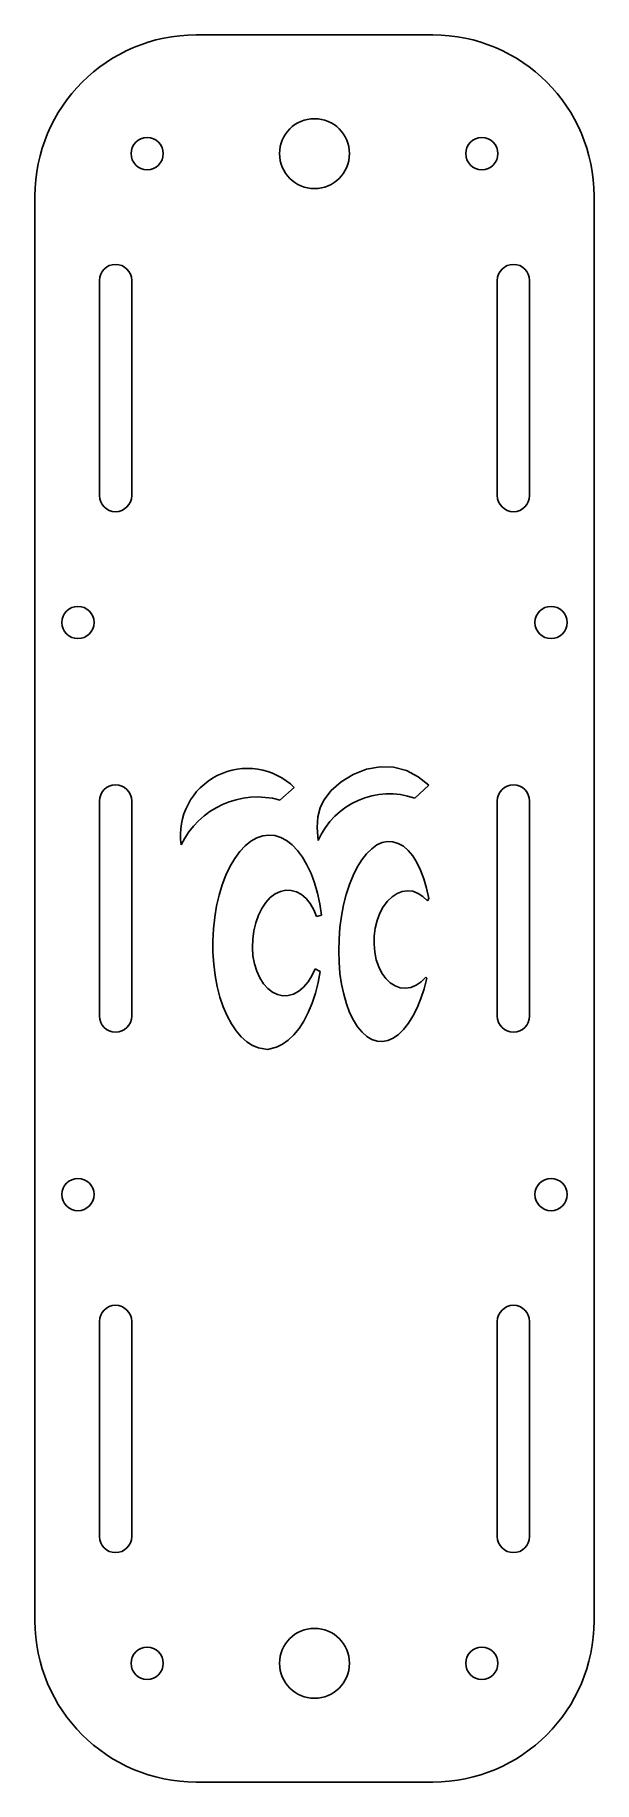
# Model space of a CAD drawing. Header units: inches. Extents: x 791 to 843, y 293 to 456.
import ezdxf

# ---------------------------------------------------------------- set-up
doc = ezdxf.new("R2010")
doc.units = ezdxf.units.IN
doc.header["$MEASUREMENT"] = 0
doc.linetypes.add('Continuous2', pattern=[0])
doc.layers.add('Modified Top Plate', color=1, linetype='Continuous')

msp = doc.modelspace()

# ---------------------------------------------------------------- linework, layer by layer
at = {"layer": 'Modified Top Plate', "color": 1, "linetype": 'Continuous2', "lineweight": -3, "true_color": 0xff0000}
for p, q in [((806.14, 455.52), (828.14, 455.52)), ((791.14, 308.05), (791.14, 440.52)), ((843.14, 308.05), (843.14, 440.52)), ((806.14, 293.05), (828.14, 293.05))]:
    msp.add_line(p, q, dxfattribs=at)
at = {"layer": 'Modified Top Plate', "color": 5, "linetype": 'Continuous2', "lineweight": -3, "true_color": 0x0000ff}
for p, q in [((797.14, 412.68), (797.14, 432.68)), ((800.14, 432.68), (800.14, 412.68)), ((834.14, 432.68), (834.14, 412.68)), ((837.14, 412.68), (837.14, 432.68)), ((820.74, 386.75), (819.63, 386.07)), ((821.97, 387.24), (820.74, 386.75)), ((823.24, 387.47), (821.97, 387.24)), ((824.49, 387.42), (823.24, 387.47)), ((825.69, 387.1), (824.49, 387.42)), ((826.79, 386.53), (825.69, 387.1)), ((813.93, 384.37), (815.26, 385.52)), ((818.69, 385.25), (818, 384.36)), ((819.63, 386.07), (818.69, 385.25)), ((826.47, 384.54), (827.76, 385.74)), ((827.76, 385.74), (826.79, 386.53)), ((797.14, 384.28), (797.14, 364.28)), ((800.14, 364.28), (800.14, 384.28)), ((817.66, 383.64), (817.46, 382.81)), ((818, 384.36), (817.66, 383.64)), ((834.14, 364.28), (834.14, 384.28)), ((837.14, 384.28), (837.14, 364.28)), ((817.46, 382.81), (817.4, 381.82)), ((817.4, 381.82), (817.47, 380.61)), ((811.22, 380.53), (810.69, 380.11)), ((811.77, 380.84), (811.22, 380.53)), ((812.33, 381.04), (811.77, 380.84)), ((812.89, 381.11), (812.33, 381.04)), ((813.46, 381.06), (812.89, 381.11)), ((814.01, 380.89), (813.46, 381.06)), ((814.55, 380.6), (814.01, 380.89)), ((815.07, 380.19), (814.55, 380.6)), ((815.56, 379.68), (815.07, 380.19)), ((822.94, 380.19), (822.46, 379.84)), ((823.44, 380.41), (822.94, 380.19)), ((823.94, 380.52), (823.44, 380.41)), ((824.44, 380.49), (823.94, 380.52)), ((824.93, 380.34), (824.44, 380.49)), ((825.41, 380.07), (824.93, 380.34)), ((809.72, 378.94), (809.29, 378.21)), ((810.19, 379.57), (809.72, 378.94)), ((810.69, 380.11), (810.19, 379.57)), ((816.02, 379.06), (815.56, 379.68)), ((816.44, 378.34), (816.02, 379.06)), ((821.54, 378.81), (821.12, 378.13)), ((821.99, 379.38), (821.54, 378.81)), ((822.46, 379.84), (821.99, 379.38)), ((825.85, 379.68), (825.41, 380.07)), ((826.28, 379.17), (825.85, 379.68)), ((826.66, 378.56), (826.28, 379.17)), ((827.01, 377.85), (826.66, 378.56)), ((808.9, 377.39), (808.56, 376.49)), ((809.29, 378.21), (808.9, 377.39)), ((816.82, 377.54), (816.44, 378.34)), ((817.14, 376.66), (816.82, 377.54)), ((820.74, 377.36), (820.39, 376.51)), ((821.12, 378.13), (820.74, 377.36)), ((827.31, 377.04), (827.01, 377.85)), ((827.56, 376.16), (827.31, 377.04)), ((808.27, 375.53), (808.04, 374.52)), ((808.56, 376.49), (808.27, 375.53)), ((813.03, 375.29), (813.49, 375.64)), ((813.49, 375.64), (813.97, 375.87)), ((813.97, 375.87), (814.47, 375.98)), ((814.47, 375.98), (814.97, 375.97)), ((814.97, 375.97), (815.46, 375.84)), ((815.46, 375.84), (815.93, 375.58)), ((815.93, 375.58), (816.36, 375.21)), ((817.42, 375.71), (817.14, 376.66)), ((817.63, 374.71), (817.42, 375.71)), ((820.1, 375.59), (819.85, 374.61)), ((820.39, 376.51), (820.1, 375.59)), ((823.92, 374.96), (824.35, 375.37)), ((824.35, 375.37), (824.82, 375.68)), ((824.82, 375.68), (825.3, 375.87)), ((825.3, 375.87), (825.8, 375.94)), ((825.8, 375.94), (826.3, 375.88)), ((826.3, 375.88), (826.78, 375.69)), ((826.78, 375.69), (827.23, 375.39)), ((827.23, 375.39), (827.64, 374.98)), ((827.77, 375.22), (827.56, 376.16)), ((808.04, 374.52), (807.86, 373.47)), ((811.92, 373.65), (812.23, 374.29)), ((812.23, 374.29), (812.6, 374.83)), ((812.6, 374.83), (813.03, 375.29)), ((816.36, 375.21), (816.74, 374.74)), ((816.74, 374.74), (817.07, 374.17)), ((817.07, 374.17), (817.33, 373.53)), ((817.79, 373.66), (817.63, 374.71)), ((819.85, 374.61), (819.65, 373.58)), ((822.97, 373.18), (823.22, 373.84)), ((823.22, 373.84), (823.54, 374.44)), ((823.54, 374.44), (823.92, 374.96)), ((827.64, 374.98), (827.77, 375.22)), ((807.75, 372.39), (807.69, 371.29)), ((807.86, 373.47), (807.75, 372.39)), ((811.39, 371.44), (811.49, 372.22)), ((811.49, 372.22), (811.67, 372.96)), ((811.67, 372.96), (811.92, 373.65)), ((817.33, 373.53), (817.79, 373.66)), ((819.51, 372.52), (819.42, 371.44)), ((819.65, 373.58), (819.51, 372.52)), ((822.69, 371.72), (822.79, 372.46)), ((822.79, 372.46), (822.97, 373.18)), ((807.69, 371.29), (807.7, 370.19)), ((811.37, 370.66), (811.39, 371.44)), ((811.42, 369.89), (811.37, 370.66)), ((819.42, 371.44), (819.39, 370.36)), ((822.68, 370.97), (822.69, 371.72)), ((822.74, 370.23), (822.68, 370.97)), ((807.7, 370.19), (807.78, 369.11)), ((807.78, 369.11), (807.91, 368.05)), ((811.56, 369.15), (811.42, 369.89)), ((811.77, 368.46), (811.56, 369.15)), ((819.39, 370.36), (819.42, 369.29)), ((819.42, 369.29), (819.51, 368.25)), ((822.89, 369.52), (822.74, 370.23)), ((823.12, 368.86), (822.89, 369.52)), ((823.41, 368.28), (823.12, 368.86)), ((807.91, 368.05), (808.1, 367.02)), ((812.05, 367.83), (811.77, 368.46)), ((812.39, 367.29), (812.05, 367.83)), ((812.79, 366.84), (812.39, 367.29)), ((816.54, 367.45), (816.13, 366.97)), ((816.9, 368.02), (816.54, 367.45)), ((817.2, 368.67), (816.9, 368.02)), ((817.68, 368.43), (817.2, 368.67)), ((817.23, 366.4), (817.48, 367.39)), ((817.48, 367.39), (817.68, 368.43)), ((819.51, 368.25), (819.66, 367.25)), ((819.66, 367.25), (819.86, 366.3)), ((823.77, 367.78), (823.41, 368.28)), ((824.18, 367.37), (823.77, 367.78)), ((824.63, 367.08), (824.18, 367.37)), ((827.06, 367.46), (826.6, 367.14)), ((827.49, 367.89), (827.06, 367.46)), ((827.33, 366.82), (827.58, 367.8)), ((827.58, 367.8), (827.49, 367.89)), ((808.1, 367.02), (808.35, 366.05)), ((808.35, 366.05), (808.66, 365.14)), ((813.23, 366.5), (812.79, 366.84)), ((813.7, 366.27), (813.23, 366.5)), ((814.2, 366.17), (813.7, 366.27)), ((814.7, 366.19), (814.2, 366.17)), ((815.2, 366.33), (814.7, 366.19)), ((815.68, 366.59), (815.2, 366.33)), ((816.13, 366.97), (815.68, 366.59)), ((816.92, 365.47), (817.23, 366.4)), ((819.86, 366.3), (820.11, 365.41)), ((825.12, 366.91), (824.63, 367.08)), ((825.61, 366.87), (825.12, 366.91)), ((826.11, 366.94), (825.61, 366.87)), ((826.6, 367.14), (826.11, 366.94)), ((826.68, 365.05), (827.03, 365.9)), ((827.03, 365.9), (827.33, 366.82)), ((808.66, 365.14), (809.01, 364.31)), ((809.01, 364.31), (809.41, 363.55)), ((816.15, 363.82), (816.55, 364.6)), ((816.55, 364.6), (816.92, 365.47)), ((820.11, 365.41), (820.41, 364.61)), ((820.41, 364.61), (820.76, 363.89)), ((825.88, 363.61), (826.3, 364.28)), ((826.3, 364.28), (826.68, 365.05)), ((809.41, 363.55), (809.86, 362.9)), ((809.86, 362.9), (810.33, 362.34)), ((810.33, 362.34), (810.84, 361.89)), ((814.7, 362.04), (815.22, 362.53)), ((815.22, 362.53), (815.7, 363.12)), ((815.7, 363.12), (816.15, 363.82)), ((820.76, 363.89), (821.14, 363.28)), ((821.14, 363.28), (821.56, 362.77)), ((821.56, 362.77), (822.01, 362.37)), ((822.01, 362.37), (822.48, 362.1)), ((824.47, 362.23), (824.96, 362.58)), ((824.96, 362.58), (825.43, 363.04)), ((825.43, 363.04), (825.88, 363.61)), ((810.84, 361.89), (811.38, 361.55)), ((811.38, 361.55), (811.93, 361.33)), ((811.93, 361.33), (812.77, 361.18)), ((812.77, 361.18), (813.62, 361.4)), ((813.62, 361.4), (814.17, 361.66)), ((814.17, 361.66), (814.7, 362.04)), ((822.48, 362.1), (822.97, 361.94)), ((822.97, 361.94), (823.47, 361.92)), ((823.47, 361.92), (823.97, 362.01)), ((823.97, 362.01), (824.47, 362.23)), ((797.14, 335.88), (797.14, 315.88)), ((800.14, 315.88), (800.14, 335.88)), ((834.14, 315.88), (834.14, 335.88)), ((837.14, 335.88), (837.14, 315.88))]:
    msp.add_line(p, q, dxfattribs=at)
for centre, radius in [((817.14, 444.48), 3.25), ((801.58, 444.48), 1.5), ((832.7, 444.48), 1.5), ((795.14, 400.88), 1.5), ((839.14, 400.88), 1.5), ((795.14, 347.68), 1.5), ((839.14, 347.68), 1.5), ((817.14, 304.09), 3.25), ((801.58, 304.09), 1.5), ((832.7, 304.09), 1.5)]:
    msp.add_circle(centre, radius, dxfattribs=at)
at = {"layer": 'Modified Top Plate', "color": 1, "linetype": 'Continuous2', "lineweight": -3, "true_color": 0xff0000}
for centre, start, end in [((806.14, 440.52), 90, 180), ((828.14, 440.52), 0, 90), ((806.14, 308.05), 180, 270), ((828.14, 308.05), 270, 360)]:
    msp.add_arc(centre, 15, start, end, dxfattribs=at)
at = {"layer": 'Modified Top Plate', "color": 5, "linetype": 'Continuous2', "lineweight": -3, "true_color": 0x0000ff}
for centre, radius, start, end in [((798.64, 432.68), 1.5, 0, 180), ((835.64, 432.68), 1.5, 0, 180), ((798.64, 412.68), 1.5, 180, 0), ((835.64, 412.68), 1.5, 180, 360), ((810.9, 381.08), 6.23, 45.531, 188.0642), ((798.64, 384.28), 1.5, 360, 180), ((835.64, 384.28), 1.5, 0, 180), ((811.85, 376.73), 7.92, 74.7552, 153.9294), ((824.1, 377.71), 7.23, 70.8424, 156.3898), ((798.64, 364.28), 1.5, 180, 360), ((835.64, 364.28), 1.5, 180, 360), ((798.64, 335.88), 1.5, 0, 180), ((835.64, 335.88), 1.5, 0, 180), ((798.64, 315.88), 1.5, 180, 360), ((835.64, 315.88), 1.5, 180, 360)]:
    msp.add_arc(centre, radius, start, end, dxfattribs=at)

doc.saveas('drawing.dxf')
